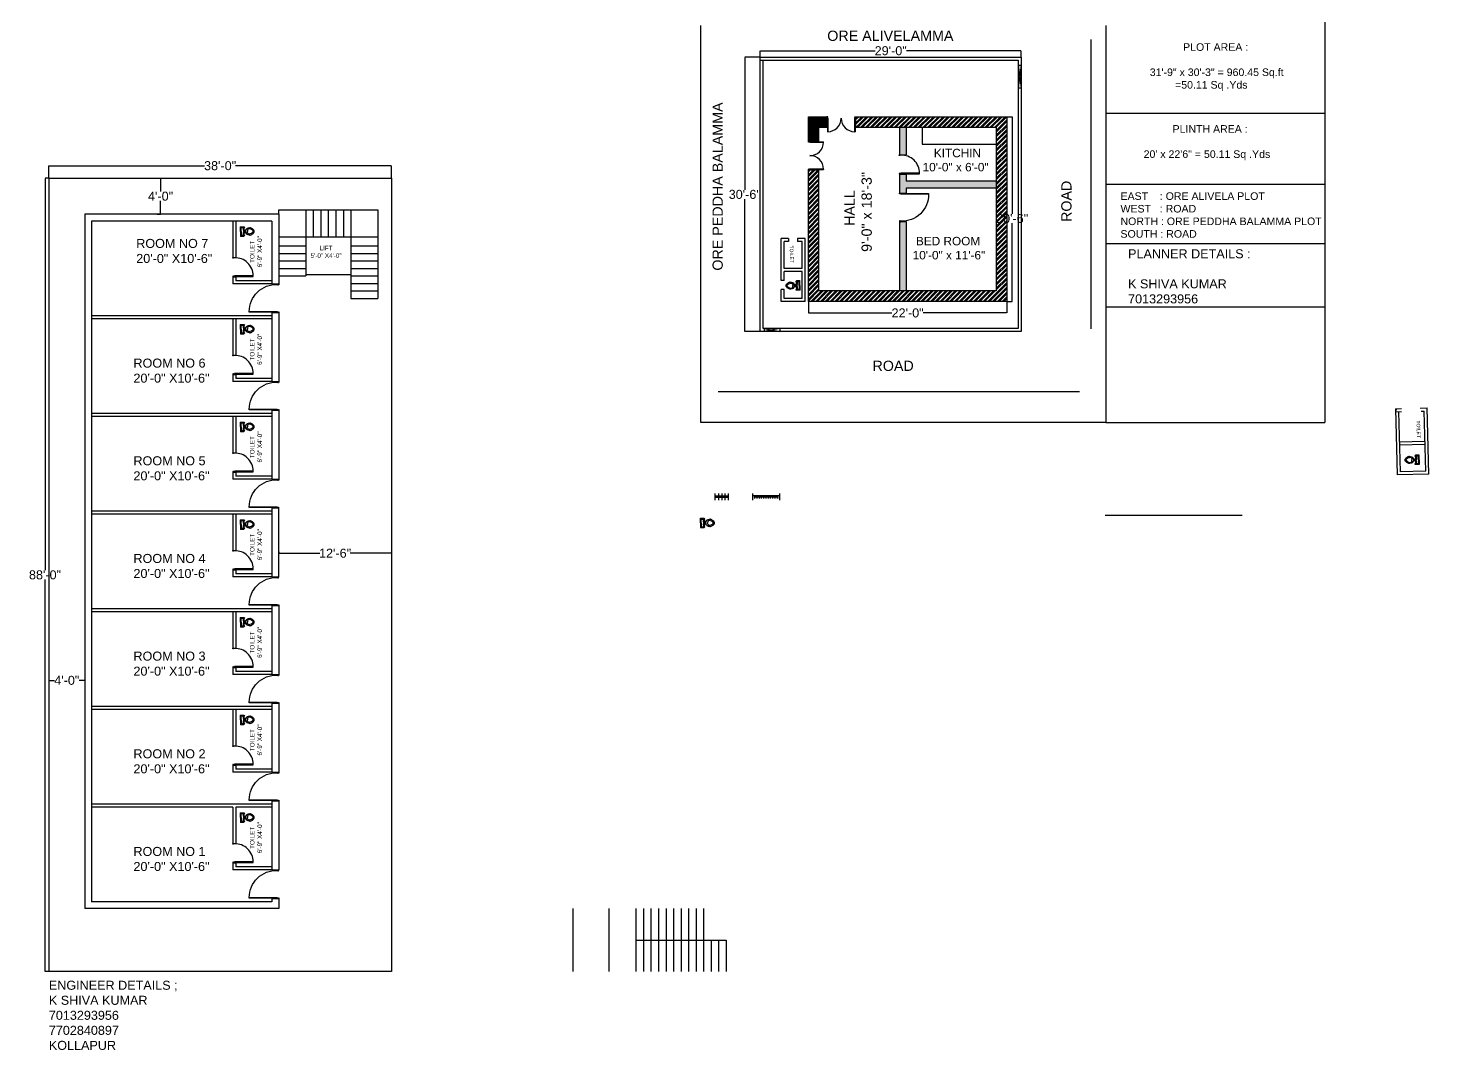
# Model space of a CAD drawing. Header units: inches. Extents: x -7493 to 22571, y -4428 to 5732.
# Drawn here: x -2759 to -894, y -853 to 507 of the extents above; entities that cross this region are included whole.
import ezdxf

# ---------------------------------------------------------------- set-up
doc = ezdxf.new("R2010")
doc.units = ezdxf.units.IN
doc.header["$MEASUREMENT"] = 0
doc.styles.get("Standard").update_dxf_attribs({"font": 'arial.ttf'})
doc.dimstyles.get("Standard").update_dxf_attribs({"dimtxt": 12, "dimasz": 0.18, "dimexe": 0, "dimexo": 0.0625, "dimgap": 0.09, "dimtad": 0, "dimtih": 1, "dimtoh": 1, "dimdec": 0, "dimrnd": 3, "dimzin": 3, "dimdsep": 46, "dimlunit": 3, "dimtxsty": 'Standard', "dimcen": 0.09, "dimclrd": 4, "dimclrt": 1, "dimadec": 0, "dimazin": 0, "dimtfac": 1, "dimtdec": 0, "dimtofl": 0, "dimtmove": 0, "dimatfit": 3, "dimfxl": 1, "dimtolj": 1, "dimtzin": 0, "dimarcsym": 0})

# ---------------------------------------------------------------- blocks, each defined once
blk = doc.blocks.new('A$C73EC25F1')
for p, q in [((0.25, 0.739), (0, 0.739)), ((0, 0.739), (0.001, 0.549)), ((0.001, 0.549), (0.027, 0.52)), ((0.014, 0.742), (0.014, 0.559)), ((0.014, 0.559), (0.015, 0.552)), ((0.015, 0.552), (0.019, 0.546)), ((0.019, 0.546), (0.031, 0.533)), ((0.019, 0.546), (0.019, 0.546)), ((0.03, 0.521), (0.027, 0.52)), ((0.102, 0.545), (0.03, 0.521)), ((0.102, 0.557), (0.031, 0.533)), ((0.25, 0.702), (0.048, 0.702)), ((0.048, 0.702), (0.048, 0.594)), ((0.048, 0.594), (0.065, 0.586)), ((0.073, 0.588), (0.065, 0.586)), ((0.163, 0.596), (0.073, 0.588)), ((0.178, 0.556), (0.102, 0.557)), ((0.179, 0.544), (0.102, 0.545)), ((0.11, 0.396), (0.192, 0.454)), ((0.113, 0.288), (0.148, 0.335)), ((0.117, 0.237), (0.113, 0.288)), ((0.148, 0.15), (0.117, 0.237)), ((0.148, 0.335), (0.182, 0.354)), ((0.192, 0.082), (0.148, 0.15)), ((0.25, 0.575), (0.163, 0.596)), ((0.249, 0.532), (0.178, 0.556)), ((0.25, 0.519), (0.179, 0.544)), ((0.182, 0.354), (0.237, 0.361)), ((0.198, 0.506), (0.19, 0.474)), ((0.19, 0.474), (0.192, 0.454)), ((0.192, 0.454), (0.309, 0.454)), ((0.203, 0.075), (0.192, 0.082)), ((0.216, 0.533), (0.198, 0.506)), ((0.204, 0.491), (0.202, 0.488)), ((0.202, 0.488), (0.202, 0.485)), ((0.202, 0.485), (0.204, 0.482)), ((0.203, 0.075), (0.224, 0.063)), ((0.206, 0.494), (0.204, 0.491)), ((0.204, 0.482), (0.206, 0.48)), ((0.209, 0.496), (0.206, 0.494)), ((0.206, 0.48), (0.209, 0.478)), ((0.212, 0.496), (0.209, 0.496)), ((0.209, 0.478), (0.212, 0.478)), ((0.25, 0.496), (0.212, 0.496)), ((0.212, 0.478), (0.25, 0.478)), ((0.224, 0.063), (0.247, 0.058)), ((0.226, 0.454), (0.226, 0.478)), ((0.237, 0.361), (0.25, 0.361)), ((0.247, 0.058), (0.271, 0.061)), ((0.25, 0.739), (0.5, 0.739)), ((0.25, 0.702), (0.453, 0.702)), ((0.258, 0.578), (0.25, 0.575)), ((0.253, 0.52), (0.25, 0.519)), ((0.25, 0.496), (0.288, 0.496)), ((0.288, 0.478), (0.25, 0.478)), ((0.264, 0.361), (0.25, 0.361)), ((0.322, 0.556), (0.251, 0.532)), ((0.325, 0.544), (0.253, 0.52)), ((0.346, 0.597), (0.258, 0.578)), ((0.319, 0.354), (0.264, 0.361)), ((0.271, 0.061), (0.292, 0.071)), ((0.275, 0.454), (0.275, 0.478)), ((0.298, 0.516), (0.285, 0.533)), ((0.292, 0.496), (0.288, 0.496)), ((0.288, 0.478), (0.292, 0.478)), ((0.295, 0.494), (0.292, 0.496)), ((0.292, 0.478), (0.295, 0.48)), ((0.292, 0.071), (0.299, 0.076)), ((0.297, 0.491), (0.295, 0.494)), ((0.295, 0.48), (0.297, 0.482)), ((0.298, 0.488), (0.297, 0.491)), ((0.297, 0.482), (0.298, 0.485)), ((0.309, 0.486), (0.298, 0.516)), ((0.298, 0.485), (0.298, 0.488)), ((0.299, 0.076), (0.309, 0.082)), ((0.309, 0.454), (0.309, 0.486)), ((0.309, 0.454), (0.391, 0.396)), ((0.309, 0.082), (0.353, 0.15)), ((0.353, 0.335), (0.319, 0.354)), ((0.398, 0.557), (0.322, 0.556)), ((0.401, 0.544), (0.325, 0.544)), ((0.436, 0.586), (0.346, 0.597)), ((0.388, 0.288), (0.353, 0.335)), ((0.353, 0.15), (0.384, 0.237)), ((0.384, 0.237), (0.388, 0.288)), ((0.47, 0.533), (0.398, 0.557)), ((0.473, 0.52), (0.401, 0.544)), ((0.453, 0.594), (0.436, 0.586)), ((0.453, 0.702), (0.453, 0.594)), ((0.482, 0.546), (0.47, 0.533)), ((0.5, 0.549), (0.473, 0.52)), ((0.482, 0.546), (0.486, 0.552)), ((0.486, 0.552), (0.487, 0.559)), ((0.487, 0.742), (0.487, 0.559)), ((0.487, 0.559), (0.487, 0.559)), ((0.5, 0.739), (0.5, 0.549))]:
    blk.add_line(p, q)
for centre, radius, start, end in [((0.211, 0.203), 0.154, 166.55703, 173.04519), ((0.103, 0.217), 0.0446, 174.3642, 199.99418), ((2.434, -0.342), 2.442, 164.61777, 166.24845), ((0.683, 0.443), 0.667, 201.13046, 207.74456), ((0.764, 0.115), 0.711, 161.10219, 164.44037), ((1.21, -0.042), 1.184, 158.31526, 160.90436), ((0.477, 0.338), 0.436, 208.14356, 219.08102), ((0.336, 0.224), 0.255, 219.29367, 233.72937), ((0.222, 0.067), 0.061, 233.28609, 254.76894), ((0.273, 0.24), 0.241, 253.79341, 264.62129), ((0.228, 0.24), 0.241, 275.37871, 286.20659), ((0.279, 0.067), 0.061, 285.23106, 306.71391), ((0.164, 0.224), 0.255, 306.27063, 320.70633), ((0.023, 0.338), 0.436, 320.91898, 331.85644), ((-0.71, -0.042), 1.184, 19.09564, 21.68474), ((-0.182, 0.443), 0.667, 332.25544, 338.86954), ((-0.263, 0.115), 0.711, 15.55963, 18.89781), ((-1.933, -0.342), 2.442, 13.75155, 15.38223), ((0.29, 0.203), 0.154, 6.95481, 13.44297), ((0.398, 0.217), 0.0446, 340.00582, 5.6358)]:
    blk.add_arc(centre, radius, start, end)
blk = doc.blocks.new('*D6')
at = {"color": 0, "lineweight": -2, "transparency": 16777216}
for p, q in [((-2425.2, -189.8), (-2425.2, -191.8)), ((-2275.2, -189.8), (-2275.2, -191.8))]:
    blk.add_line(p, q, dxfattribs=at)
at = {"color": 4, "lineweight": -2, "transparency": 16777216}
for p, q in [((-2425, -191.8), (-2370.4, -191.8)), ((-2275.4, -191.8), (-2330.1, -191.8))]:
    blk.add_line(p, q, dxfattribs=at)
at = {"color": 4, "transparency": 16777216}
for points in [[(-2425, -191.8), (-2425, -191.9), (-2425.2, -191.8)], [(-2275.4, -191.8), (-2275.4, -191.9), (-2275.2, -191.8)]]:
    blk.add_solid(points, dxfattribs=at)
at = {"layer": 'Defpoints', "color": 0, "transparency": 16777216}
for p in [(-2425.2, -189.8), (-2275.2, -189.8), (-2275.2, -191.8)]:
    blk.add_point(p, dxfattribs=at)
at = {"color": 1, "transparency": 16777216, "insert": (-2350.2, -191.8), "char_height": 12, "attachment_point": 5}
blk.add_mtext('\\A1;12\'-6"', dxfattribs=at)
blk = doc.blocks.new('4')
at = {"color": 4}
for p, q in [((5454.5, -549.1), (5454.5, -547.1)), ((5454.5, -547.1), (5455, -547.1)), ((5455.5, -549.1), (5454.5, -549.1)), ((5455, -547.1), (5455, -548.1)), ((5455, -548.1), (5455.5, -548.1)), ((5455.5, -548.1), (5455.5, -549.1)), ((5480, -548.1), (5479.5, -548.1)), ((5479.5, -548.1), (5479.5, -549.1)), ((5479.5, -549.1), (5480.5, -549.1)), ((5480.5, -547.1), (5480, -547.1)), ((5480, -547.1), (5480, -548.1)), ((5480.5, -549.1), (5480.5, -547.1))]:
    blk.add_line(p, q, dxfattribs=at)
blk.add_lwpolyline([(5480, -547.1), (5480, -522.1), (5479, -522.1), (5479, -547.1)], close=True, dxfattribs=at)
blk.add_arc((5479, -546.1), 24, 89.9502, 182.388, dxfattribs=at)
blk = doc.blocks.new('*D7')
at = {"color": 0, "lineweight": -2, "transparency": 16777216}
for p, q in [((-2731.2, 307.5), (-2731.2, 324)), ((-2275.2, 307.5), (-2275.2, 324))]:
    blk.add_line(p, q, dxfattribs=at)
at = {"color": 4, "lineweight": -2, "transparency": 16777216}
for p, q in [((-2731, 324), (-2523.9, 324)), ((-2275.4, 324), (-2482.5, 324))]:
    blk.add_line(p, q, dxfattribs=at)
at = {"color": 4, "transparency": 16777216}
for points in [[(-2731, 324), (-2731, 323.9), (-2731.2, 324)], [(-2275.4, 324), (-2275.4, 323.9), (-2275.2, 324)]]:
    blk.add_solid(points, dxfattribs=at)
at = {"layer": 'Defpoints', "color": 0, "transparency": 16777216}
for p in [(-2731.2, 324), (-2731.2, 307.4), (-2275.2, 307.4)]:
    blk.add_point(p, dxfattribs=at)
at = {"color": 1, "transparency": 16777216, "insert": (-2503.2, 324), "char_height": 12, "attachment_point": 5}
blk.add_mtext('\\A1;38\'-0"', dxfattribs=at)
blk = doc.blocks.new('*D8')
at = {"color": 0, "lineweight": -2, "transparency": 16777216}
for p, q in [((-2731.3, 307.4), (-2736.2, 307.4)), ((-2731.3, -748.6), (-2736.2, -748.6))]:
    blk.add_line(p, q, dxfattribs=at)
at = {"color": 4, "lineweight": -2, "transparency": 16777216}
for p, q in [((-2736.2, 307.2), (-2736.2, -214.4)), ((-2736.2, -748.4), (-2736.2, -226.8))]:
    blk.add_line(p, q, dxfattribs=at)
at = {"color": 4, "transparency": 16777216}
for points in [[(-2736.2, 307.2), (-2736.2, 307.2), (-2736.2, 307.4)], [(-2736.2, -748.4), (-2736.2, -748.4), (-2736.2, -748.6)]]:
    blk.add_solid(points, dxfattribs=at)
at = {"layer": 'Defpoints', "color": 0, "transparency": 16777216}
for p in [(-2736.2, 307.4), (-2731.2, 307.4), (-2731.2, -748.6)]:
    blk.add_point(p, dxfattribs=at)
at = {"color": 1, "transparency": 16777216, "insert": (-2736.2, -220.6), "char_height": 12, "attachment_point": 5}
blk.add_mtext('\\A1;88\'-0"', dxfattribs=at)
blk = doc.blocks.new('new block')
at = {"color": 4}
for p, q in [((5074.4, -488.4), (5072.4, -488.4)), ((5072.4, -488.4), (5072.4, -488.9)), ((5072.4, -488.9), (5073.4, -488.9)), ((5073.4, -488.9), (5073.4, -489.4)), ((5073.4, -489.4), (5074.4, -489.4)), ((5074.4, -489.4), (5074.4, -488.4)), ((5072.4, -526.4), (5072.4, -525.9)), ((5072.4, -525.9), (5073.4, -525.9)), ((5074.4, -526.4), (5072.4, -526.4)), ((5073.4, -525.9), (5073.4, -525.4)), ((5073.4, -525.4), (5074.4, -525.4)), ((5074.4, -525.4), (5074.4, -526.4))]:
    blk.add_line(p, q, dxfattribs=at)
blk.add_lwpolyline([(5072.4, -488.9), (5035.4, -488.9), (5035.4, -489.9), (5072.4, -489.9)], close=True, dxfattribs=at)
blk.add_arc((5071.4, -489.9), 36, 179.9779, 271.5918, dxfattribs=at)
blk = doc.blocks.new('*D9')
at = {"color": 0, "lineweight": -2, "transparency": 16777216}
for p, q in [((-2586.8, 307.4), (-2582.4, 307.4)), ((-2586.8, 259.4), (-2582.4, 259.4))]:
    blk.add_line(p, q, dxfattribs=at)
at = {"color": 4, "lineweight": -2, "transparency": 16777216}
for p, q in [((-2582.4, 307.2), (-2582.4, 289.6)), ((-2582.4, 259.6), (-2582.4, 277.2))]:
    blk.add_line(p, q, dxfattribs=at)
at = {"color": 4, "transparency": 16777216}
for points in [[(-2582.5, 307.2), (-2582.4, 307.2), (-2582.4, 307.4)], [(-2582.5, 259.6), (-2582.4, 259.6), (-2582.4, 259.4)]]:
    blk.add_solid(points, dxfattribs=at)
at = {"layer": 'Defpoints', "color": 0, "transparency": 16777216}
for p in [(-2586.9, 307.4), (-2586.9, 259.4), (-2582.4, 259.4)]:
    blk.add_point(p, dxfattribs=at)
at = {"color": 1, "transparency": 16777216, "insert": (-2582.4, 283.4), "char_height": 12, "attachment_point": 5}
blk.add_mtext('\\A1;4\'-0"', dxfattribs=at)
blk = doc.blocks.new('*D10')
at = {"color": 0, "lineweight": -2, "transparency": 16777216}
for p, q in [((-2731.2, -360.9), (-2731.2, -361)), ((-2683.2, -360.9), (-2683.2, -361))]:
    blk.add_line(p, q, dxfattribs=at)
at = {"color": 4, "lineweight": -2, "transparency": 16777216}
for p, q in [((-2731, -361), (-2723.5, -361)), ((-2683.4, -361), (-2690.9, -361))]:
    blk.add_line(p, q, dxfattribs=at)
at = {"color": 4, "transparency": 16777216}
for points in [[(-2731, -360.9), (-2731, -361), (-2731.2, -361)], [(-2683.4, -360.9), (-2683.4, -361), (-2683.2, -361)]]:
    blk.add_solid(points, dxfattribs=at)
at = {"layer": 'Defpoints', "color": 0, "transparency": 16777216}
for p in [(-2731.2, -361), (-2731.2, -361), (-2683.2, -361)]:
    blk.add_point(p, dxfattribs=at)
at = {"color": 1, "transparency": 16777216, "insert": (-2707.2, -361), "char_height": 12, "attachment_point": 5}
blk.add_mtext('\\A1;4\'-0"', dxfattribs=at)
blk = doc.blocks.new('*D17')
at = {"color": 0, "lineweight": -2, "transparency": 16777216}
for p, q in [((-1456.3, 389.3), (-1449.2, 389.3)), ((-1456.3, 143.3), (-1449.2, 143.3))]:
    blk.add_line(p, q, dxfattribs=at)
at = {"color": 4, "lineweight": -2, "transparency": 16777216}
for p, q in [((-1449.2, 389.1), (-1449.2, 259.9)), ((-1449.2, 143.5), (-1449.2, 247.4))]:
    blk.add_line(p, q, dxfattribs=at)
at = {"color": 4, "transparency": 16777216}
for points in [[(-1449.2, 389.1), (-1449.2, 389.1), (-1449.2, 389.3)], [(-1449.2, 143.5), (-1449.2, 143.5), (-1449.2, 143.3)]]:
    blk.add_solid(points, dxfattribs=at)
at = {"layer": 'Defpoints', "color": 0, "transparency": 16777216}
for p in [(-1456.3, 389.3), (-1456.3, 143.3), (-1449.2, 143.3)]:
    blk.add_point(p, dxfattribs=at)
at = {"color": 1, "transparency": 16777216, "insert": (-1449.2, 253.7), "char_height": 12, "attachment_point": 5}
blk.add_mtext('\\A1;20\'-6"', dxfattribs=at)
blk = doc.blocks.new('*D18')
at = {"color": 0, "lineweight": -2, "transparency": 16777216}
for p, q in [((-1720.3, 143.2), (-1720.3, 128)), ((-1456.3, 143.2), (-1456.3, 128))]:
    blk.add_line(p, q, dxfattribs=at)
at = {"color": 4, "lineweight": -2, "transparency": 16777216}
for p, q in [((-1720.2, 128), (-1609.1, 128)), ((-1456.5, 128), (-1567.5, 128))]:
    blk.add_line(p, q, dxfattribs=at)
at = {"color": 4, "lineweight": 5, "transparency": 16777216}
for points in [[(-1720.2, 128), (-1720.2, 127.9), (-1720.3, 128)], [(-1456.5, 128), (-1456.5, 127.9), (-1456.3, 128)]]:
    blk.add_solid(points, dxfattribs=at)
at = {"layer": 'Defpoints', "color": 0, "lineweight": 5, "transparency": 16777216}
for p in [(-1720.3, 143.3), (-1456.3, 143.3), (-1720.3, 128)]:
    blk.add_point(p, dxfattribs=at)
at = {"color": 1, "transparency": 16777216, "insert": (-1588.3, 128), "char_height": 12, "attachment_point": 5}
blk.add_mtext('\\A1;22\'-0"', dxfattribs=at)
blk = doc.blocks.new('2')
at = {"color": 4}
for p, q in [((5142.7, -693.2), (5124.7, -693.2)), ((5124.7, -693.7), (5124.7, -693.2)), ((5142.7, -693.7), (5124.7, -693.7)), ((5144.7, -692.7), (5142.7, -692.7)), ((5142.7, -692.7), (5142.7, -693.2)), ((5142.7, -693.2), (5143.7, -693.2)), ((5143.7, -693.2), (5143.7, -693.7)), ((5143.7, -693.7), (5144.7, -693.7)), ((5144.7, -693.7), (5144.7, -692.7)), ((5142.7, -729.6), (5124.7, -729.6)), ((5124.7, -729.6), (5124.7, -730.2)), ((5142.7, -730.2), (5124.7, -730.2)), ((5142.7, -730.7), (5142.7, -730.2)), ((5142.7, -730.2), (5143.7, -730.2)), ((5142.7, -730.2), (5143.2, -730.2)), ((5144.7, -730.7), (5142.7, -730.7)), ((5143.7, -730.2), (5143.7, -729.7)), ((5143.7, -729.7), (5144.7, -729.7)), ((5144.7, -729.7), (5144.7, -730.7))]:
    blk.add_line(p, q, dxfattribs=at)
for points in [[(5124.7, -693.7), (5142.7, -693.7), (5142.7, -693.2), (5124.7, -693.2)], [(5124.7, -729.6), (5142.7, -729.6), (5142.7, -730.2), (5124.7, -730.2)]]:
    blk.add_lwpolyline(points, dxfattribs=at)
for centre, start, end in [((5142.7, -693.7), 180, 270), ((5142.7, -729.6), 90, 180)]:
    blk.add_arc(centre, 18, start, end, dxfattribs=at)
blk = doc.blocks.new('*D47')
at = {"color": 0, "lineweight": -2, "transparency": 16777216}
for p, q in [((-1784.3, 468.4), (-1784.3, 477)), ((-1437.3, 468.4), (-1437.3, 477))]:
    blk.add_line(p, q, dxfattribs=at)
at = {"color": 4, "lineweight": -2, "transparency": 16777216}
for p, q in [((-1784.2, 477), (-1631.6, 477)), ((-1437.5, 477), (-1590, 477))]:
    blk.add_line(p, q, dxfattribs=at)
at = {"color": 4, "transparency": 16777216}
for points in [[(-1784.2, 477), (-1784.2, 477), (-1784.3, 477)], [(-1437.5, 477), (-1437.5, 477), (-1437.3, 477)]]:
    blk.add_solid(points, dxfattribs=at)
at = {"layer": 'Defpoints', "color": 0, "transparency": 16777216}
for p in [(-1784.3, 468.3), (-1437.3, 477), (-1437.3, 468.3)]:
    blk.add_point(p, dxfattribs=at)
at = {"color": 1, "transparency": 16777216, "insert": (-1610.8, 477), "char_height": 12, "attachment_point": 5}
blk.add_mtext('\\A1;29\'-0"', dxfattribs=at)
blk = doc.blocks.new('*D48')
at = {"color": 0, "lineweight": -2, "transparency": 16777216}
for p, q in [((-1784.4, 468.3), (-1805, 468.3)), ((-1784.4, 103.3), (-1805, 103.3))]:
    blk.add_line(p, q, dxfattribs=at)
at = {"color": 4, "lineweight": -2, "transparency": 16777216}
for p, q in [((-1805, 468.1), (-1805, 292)), ((-1805, 103.5), (-1805, 279.6))]:
    blk.add_line(p, q, dxfattribs=at)
at = {"color": 4, "transparency": 16777216}
for points in [[(-1805.1, 468.1), (-1805, 468.1), (-1805, 468.3)], [(-1805.1, 103.5), (-1805, 103.5), (-1805, 103.3)]]:
    blk.add_solid(points, dxfattribs=at)
at = {"layer": 'Defpoints', "color": 0, "transparency": 16777216}
for p in [(-1784.3, 468.3), (-1805, 103.3), (-1784.3, 103.3)]:
    blk.add_point(p, dxfattribs=at)
at = {"color": 1, "transparency": 16777216, "insert": (-1805, 285.8), "char_height": 12, "attachment_point": 5}
blk.add_mtext('\\A1;30\'-6"', dxfattribs=at)

msp = doc.modelspace()

# ---------------------------------------------------------------- hatches: boundary and pattern name
at = {"true_color": 0xc1764e}
h = msp.add_hatch(dxfattribs=at)
h.set_pattern_fill('ANSI32', color=23, scale=12)
h.set_pattern_definition([(45, (-123.366, -32.248), (-3.18198, 3.18198), []), (45, (-121.2446, -32.248), (-3.18198, 3.18198), [])])
h.paths.add_polyline_path([(-1657.7, 389.3), (-1657.7, 375.3), (-1470.3, 375.3), (-1470.3, 157.3), (-1706.3, 157.3), (-1706.3, 318.5), (-1720.3, 318.5), (-1720.3, 143.3), (-1456.3, 143.3), (-1456.3, 389.3)])
h.paths.add_polyline_path([(-1473.4, 241.2), (-1424.7, 241.2), (-1424.7, 265.9), (-1473.4, 265.9)], flags=9)
h = msp.add_hatch(dxfattribs=at)
h.set_pattern_fill('ANSI32', color=23, scale=6)
h.set_pattern_definition([(45, (-123.366, -32.248), (-1.5909903, 1.5909903), []), (45, (-122.3053, -32.248), (-1.5909903, 1.5909903), [])])
h.paths.add_polyline_path([(-1695.7, 389.3), (-1720.3, 389.3), (-1720.3, 356.5), (-1706.3, 356.5), (-1706.3, 375.3), (-1695.7, 375.3)])
h = msp.add_hatch(color=8)
h.dxf.hatch_style = 1
h.paths.add_polyline_path([(-1590.3, 375.3), (-1599.3, 375.3), (-1599.3, 338.7), (-1590.3, 338.7)])
h.paths.add_polyline_path([(-1470.3, 303.3), (-1590.3, 303.3), (-1590.3, 312.7), (-1599.3, 312.7), (-1599.3, 287.6), (-1590.3, 287.6), (-1590.3, 294.3), (-1470.3, 294.3)])
h.paths.add_polyline_path([(-1590.3, 249.6), (-1599.3, 249.6), (-1599.3, 157.3), (-1590.3, 157.3)])
at = {"true_color": 0x58ba48}
h = msp.add_hatch(color=85, dxfattribs=at)
h.dxf.hatch_style = 1
h.paths.add_polyline_path([(-1840.1, -115.8), (-1844.6, -115.8), (-1844.6, -117.8), (-1840.1, -117.8)])
h.paths.add_polyline_path([(-1826.6, -115.8), (-1831.1, -115.8), (-1831.1, -117.8), (-1826.6, -117.8)])
h = msp.add_hatch(color=2)
h.dxf.hatch_style = 1
h.paths.add_polyline_path([(-1791.6, -114.8), (-1794.6, -114.8), (-1794.6, -118.8), (-1791.6, -118.8)])
h.paths.add_polyline_path([(-1758.6, -114.8), (-1761.6, -114.8), (-1761.6, -118.8), (-1758.6, -118.8)])

# ---------------------------------------------------------------- linework, layer by layer
for p, q in [((-1032.9, 627.4), (-1032.9, -17.6)), ((-1863.6, -17.6), (-1863.6, 510.6)), ((-1324.5, 510.6), (-1324.5, -17.6)), ((-1344.5, 492), (-1344.5, 106.9)), ((-1784.3, 468.3), (-1437.3, 468.3)), ((-1784.3, 103.3), (-1784.3, 468.3)), ((-1437.3, 468.3), (-1437.3, 103.3)), ((-1784.3, 464.3), (-1441.3, 464.3)), ((-1780.3, 107.3), (-1780.3, 464.3)), ((-1441.3, 464.3), (-1441.3, 107.3)), ((-1324.5, 394.1), (-1032.9, 394.1)), ((-1720.3, 389.3), (-1694.7, 389.3)), ((-1720.3, 355.5), (-1720.3, 389.3)), ((-1706.3, 375.3), (-1695.7, 375.3)), ((-1706.3, 356.5), (-1706.3, 375.3)), ((-1695.7, 389.3), (-1695.7, 375.3)), ((-1658.7, 389.3), (-1456.3, 389.3)), ((-1657.7, 389.3), (-1657.7, 375.3)), ((-1657.7, 375.3), (-1470.3, 375.3)), ((-1599.3, 375.3), (-1599.3, 337.7)), ((-1590.3, 375.3), (-1590.3, 338.7)), ((-1569.1, 375.3), (-1569.1, 352.9)), ((-1470.3, 375.3), (-1470.3, 157.3)), ((-1456.3, 389.3), (-1456.3, 143.3)), ((-1720.3, 356.5), (-1706.3, 356.5)), ((-1599.3, 338.7), (-1590.3, 338.7)), ((-1569.1, 352.9), (-1470.3, 352.9)), ((-1720.3, 143.3), (-1720.3, 319.5)), ((-1720.3, 318.5), (-1706.3, 318.5)), ((-1706.3, 157.3), (-1706.3, 318.5)), ((-2731.2, 307.4), (-2731.2, -748.6)), ((-2731.2, 307.4), (-2275.2, 307.4)), ((-2275.2, 307.4), (-2275.2, -748.6)), ((-1599.3, 313.7), (-1599.3, 286.6)), ((-1599.3, 312.7), (-1590.3, 312.7)), ((-1590.3, 312.7), (-1590.3, 303.3)), ((-1470.3, 303.3), (-1590.3, 303.3)), ((-1324.5, 299.5), (-1032.9, 299.5)), ((-1599.3, 287.6), (-1590.3, 287.6)), ((-1470.3, 294.3), (-1590.3, 294.3)), ((-1590.3, 294.3), (-1590.3, 287.6)), ((-2425.2, 265.4), (-2293.2, 265.4)), ((-2425.2, 259.4), (-2425.2, 265.4)), ((-2389.2, 265.4), (-2389.2, 177.4)), ((-2379.2, 265.4), (-2379.2, 229.4)), ((-2369.2, 265.4), (-2369.2, 229.4)), ((-2359.2, 265.4), (-2359.2, 229.4)), ((-2349.2, 265.4), (-2349.2, 229.4)), ((-2339.2, 265.4), (-2339.2, 229.4)), ((-2329.2, 265.4), (-2329.2, 147.4)), ((-2293.2, 265.4), (-2293.2, 147.4)), ((-2683.2, 259.4), (-2683.2, -664.6)), ((-2425.2, 259.4), (-2683.2, 259.4)), ((-2674.2, 250.4), (-2674.2, -9.6)), ((-2434.2, 250.4), (-2674.2, 250.4)), ((-2486.2, 250.4), (-2486.2, 201)), ((-2482.2, 250.4), (-2482.2, 202)), ((-2434.2, 250.4), (-2434.2, 166.4)), ((-2434.2, 250.4), (-2434.2, 166.4)), ((-2425.2, 259.4), (-2425.2, 165.4)), ((-1599.3, 250.6), (-1599.3, 157.3)), ((-1599.3, 249.6), (-1590.3, 249.6)), ((-1590.3, 249.6), (-1590.3, 157.3)), ((-2425.2, 229.4), (-2293.2, 229.4)), ((-1756.7, 171.3), (-1756.7, 227.3)), ((-1746.7, 227.3), (-1756.7, 227.3)), ((-1746.7, 227.3), (-1746.7, 223.3)), ((-1724.7, 227.3), (-1734.7, 227.3)), ((-1734.7, 227.3), (-1734.7, 223.3)), ((-1724.7, 143.3), (-1724.7, 227.3)), ((-2425.2, 217.4), (-2389.2, 217.4)), ((-2425.2, 207.4), (-2389.2, 207.4)), ((-2329.2, 217.4), (-2293.2, 217.4)), ((-2329.2, 207.4), (-2293.2, 207.4)), ((-1752.7, 187.3), (-1752.7, 223.3)), ((-1746.7, 223.3), (-1752.7, 223.3)), ((-1728.7, 223.3), (-1734.7, 223.3)), ((-1728.7, 187.3), (-1728.7, 223.3)), ((-1324.5, 220.5), (-1032.9, 220.5)), ((-2486.2, 202), (-2482.2, 202)), ((-2425.2, 197.4), (-2389.2, 197.4)), ((-2425.2, 187.4), (-2389.2, 187.4)), ((-2329.2, 197.4), (-2293.2, 197.4)), ((-2329.2, 187.4), (-2293.2, 187.4)), ((-1728.7, 187.3), (-1752.7, 187.3)), ((-2486.2, 177), (-2486.2, 166.9)), ((-2486.2, 176), (-2482.2, 176)), ((-2482.2, 176), (-2482.2, 170.9)), ((-2434.2, 170.9), (-2482.2, 170.9)), ((-2425.2, 177.4), (-2389.2, 177.4)), ((-2389.2, 179.4), (-2329.2, 179.4)), ((-2329.2, 177.4), (-2293.2, 177.4)), ((-1752.7, 171.3), (-1756.7, 171.3)), ((-1728.7, 183.3), (-1752.7, 183.3)), ((-1752.7, 171.3), (-1752.7, 183.3)), ((-1728.7, 147.3), (-1728.7, 183.3)), ((-2434.2, 166.9), (-2486.2, 166.9)), ((-2425.2, 166.4), (-2434.2, 166.4)), ((-2329.2, 167.4), (-2293.2, 167.4)), ((-2329.2, 157.4), (-2293.2, 157.4)), ((-1756.7, 143.3), (-1756.7, 159.3)), ((-1752.7, 159.3), (-1756.7, 159.3)), ((-1752.7, 147.3), (-1752.7, 159.3)), ((-1470.3, 157.3), (-1706.3, 157.3)), ((-2329.2, 147.4), (-2293.2, 147.4)), ((-1724.7, 143.3), (-1756.7, 143.3)), ((-1728.7, 147.3), (-1752.7, 147.3)), ((-1456.3, 143.3), (-1720.3, 143.3)), ((-1324.5, 136), (-1032.9, 136)), ((-2434.2, 124.4), (-2674.2, 124.4)), ((-2434.2, 120.4), (-2674.2, 120.4)), ((-2486.2, 120.4), (-2486.2, 71)), ((-2482.2, 120.4), (-2482.2, 72)), ((-2434.2, 128.4), (-2434.2, 36.4)), ((-2434.2, 128.4), (-2434.2, 124.4)), ((-2425.2, 128.4), (-2434.2, 128.4)), ((-2434.2, 120.4), (-2434.2, 36.4)), ((-2425.2, 129.4), (-2425.2, 35.4)), ((-1437.3, 103.3), (-1784.3, 103.3)), ((-1441.3, 107.3), (-1780.3, 107.3)), ((-2486.2, 72), (-2482.2, 72)), ((-2486.2, 47), (-2486.2, 36.9)), ((-2486.2, 46), (-2482.2, 46)), ((-2482.2, 46), (-2482.2, 40.9)), ((-2434.2, 40.9), (-2482.2, 40.9)), ((-2434.2, 36.9), (-2486.2, 36.9)), ((-2425.2, 36.4), (-2434.2, 36.4)), ((-1840.5, 23.5), (-1359.4, 23.5)), ((-939.2, 0.5), (-931, 0.7)), ((-906, 1.4), (-896.8, 1.6)), ((-894.5, -86.4), (-896.8, 1.6)), ((-2434.2, -5.6), (-2674.2, -5.6)), ((-2674.2, -9.6), (-2674.2, -139.6)), ((-2434.2, -9.6), (-2674.2, -9.6)), ((-2486.2, -9.6), (-2486.2, -59)), ((-2482.2, -9.6), (-2482.2, -58)), ((-2434.2, -1.6), (-2434.2, -5.6)), ((-2434.2, -1.6), (-2434.2, -5.6)), ((-2425.2, -1.6), (-2434.2, -1.6)), ((-2434.2, -5.6), (-2434.2, -93.6)), ((-2434.2, -9.6), (-2434.2, -93.6)), ((-2425.2, -0.6), (-2425.2, -94.6)), ((-1324.5, -17.6), (-1863.6, -17.6)), ((-1324.5, -17.6), (-1032.9, -17.6)), ((-939.2, -0.5), (-937.2, -0.5)), ((-939.1, -3.5), (-930.9, -3.3)), ((-904.9, -2.6), (-900.7, -2.5)), ((-898.6, -82.5), (-900.7, -2.5)), ((-2486.2, -58), (-2482.2, -58)), ((-2486.2, -83), (-2486.2, -93.1)), ((-2486.2, -84), (-2482.2, -84)), ((-2434.2, -93.1), (-2486.2, -93.1)), ((-2482.2, -84), (-2482.2, -89.1)), ((-2434.2, -89.1), (-2482.2, -89.1)), ((-894.5, -86.4), (-936.8, -87.5)), ((-898.6, -82.5), (-932.9, -83.4)), ((-2425.2, -93.6), (-2434.2, -93.6)), ((-1844.6, -121.3), (-1844.6, -112.3)), ((-1826.6, -115.8), (-1844.6, -115.8)), ((-1826.6, -117.8), (-1844.6, -117.8)), ((-1840.1, -112.3), (-1840.1, -121.3)), ((-1831.1, -116.8), (-1840.1, -116.8)), ((-1835.6, -112.3), (-1835.6, -121.3)), ((-1831.1, -121.3), (-1831.1, -112.3)), ((-1826.6, -121.3), (-1826.6, -112.3)), ((-1794.6, -112.3), (-1794.6, -121.3)), ((-1794.6, -114.8), (-1758.6, -114.8)), ((-1791.6, -118.8), (-1791.6, -114.8)), ((-1791.6, -116.8), (-1761.6, -116.8)), ((-1788.6, -118.8), (-1788.6, -114.8)), ((-1785.6, -118.8), (-1785.6, -114.8)), ((-1782.6, -118.8), (-1782.6, -114.8)), ((-1779.6, -118.8), (-1779.6, -114.8)), ((-1776.6, -118.8), (-1776.6, -114.8)), ((-1773.6, -118.8), (-1773.6, -114.8)), ((-1770.6, -118.8), (-1770.6, -114.8)), ((-1767.6, -118.8), (-1767.6, -114.8)), ((-1764.6, -118.8), (-1764.6, -114.8)), ((-1761.6, -118.8), (-1761.6, -114.8)), ((-1758.6, -112.3), (-1758.6, -121.3)), ((-1758.6, -118.8), (-1758.6, -114.8)), ((-2434.2, -135.6), (-2674.2, -135.6)), ((-2674.2, -139.6), (-2674.2, -269.6)), ((-2434.2, -139.6), (-2674.2, -139.6)), ((-2486.2, -139.6), (-2486.2, -189)), ((-2482.2, -139.6), (-2482.2, -188)), ((-2434.2, -131.6), (-2434.2, -135.6)), ((-2434.2, -131.6), (-2434.2, -135.6)), ((-2425.2, -131.6), (-2434.2, -131.6)), ((-2434.2, -135.6), (-2434.2, -223.6)), ((-2434.2, -139.6), (-2434.2, -223.6)), ((-2425.2, -223.6), (-2425.2, -131.6)), ((-1325.5, -141.1), (-1143, -141.1)), ((-2486.2, -188), (-2482.2, -188)), ((-2486.2, -213), (-2486.2, -223.1)), ((-2486.2, -214), (-2482.2, -214)), ((-2434.2, -223.1), (-2486.2, -223.1)), ((-2482.2, -214), (-2482.2, -219.1)), ((-2434.2, -219.1), (-2482.2, -219.1)), ((-2425.2, -223.6), (-2434.2, -223.6)), ((-2425.2, -260.6), (-2425.2, -354.6)), ((-2434.2, -265.6), (-2674.2, -265.6)), ((-2674.2, -269.6), (-2674.2, -399.6)), ((-2434.2, -269.6), (-2674.2, -269.6)), ((-2486.2, -269.6), (-2486.2, -319)), ((-2482.2, -269.6), (-2482.2, -318)), ((-2434.2, -261.6), (-2434.2, -265.6)), ((-2434.2, -261.6), (-2434.2, -265.6)), ((-2425.2, -261.6), (-2434.2, -261.6)), ((-2434.2, -265.6), (-2434.2, -353.6)), ((-2434.2, -269.6), (-2434.2, -353.6)), ((-2486.2, -318), (-2482.2, -318)), ((-2486.2, -343), (-2486.2, -353.1)), ((-2486.2, -344), (-2482.2, -344)), ((-2434.2, -353.1), (-2486.2, -353.1)), ((-2482.2, -344), (-2482.2, -349.1)), ((-2434.2, -349.1), (-2482.2, -349.1)), ((-2425.2, -353.6), (-2434.2, -353.6)), ((-2425.2, -390.6), (-2425.2, -484.6)), ((-2434.2, -395.6), (-2674.2, -395.6)), ((-2674.2, -399.6), (-2674.2, -529.6)), ((-2434.2, -399.6), (-2674.2, -399.6)), ((-2486.2, -399.6), (-2486.2, -449)), ((-2482.2, -399.6), (-2482.2, -448)), ((-2434.2, -391.6), (-2434.2, -395.6)), ((-2434.2, -391.6), (-2434.2, -395.6)), ((-2425.2, -391.6), (-2434.2, -391.6)), ((-2434.2, -395.6), (-2434.2, -483.6)), ((-2434.2, -399.6), (-2434.2, -483.6)), ((-2486.2, -448), (-2482.2, -448)), ((-2486.2, -473), (-2486.2, -483.1)), ((-2486.2, -474), (-2482.2, -474)), ((-2434.2, -483.1), (-2486.2, -483.1)), ((-2482.2, -474), (-2482.2, -479.1)), ((-2434.2, -479.1), (-2482.2, -479.1)), ((-2425.2, -483.6), (-2434.2, -483.6)), ((-2434.2, -521.6), (-2434.2, -525.6)), ((-2434.2, -521.6), (-2434.2, -525.6)), ((-2425.2, -521.6), (-2434.2, -521.6)), ((-2425.2, -520.6), (-2425.2, -613.6)), ((-2434.2, -525.6), (-2674.2, -525.6)), ((-2674.2, -529.6), (-2674.2, -655.6)), ((-2486.2, -529.6), (-2674.2, -529.6)), ((-2486.2, -529.6), (-2486.2, -579)), ((-2482.2, -529.6), (-2482.2, -578)), ((-2434.2, -529.6), (-2482.2, -529.6)), ((-2434.2, -525.6), (-2434.2, -613.6)), ((-2486.2, -578), (-2482.2, -578)), ((-2486.2, -603), (-2486.2, -613.1)), ((-2486.2, -604), (-2482.2, -604)), ((-2434.2, -613.1), (-2486.2, -613.1)), ((-2482.2, -604), (-2482.2, -609.1)), ((-2434.2, -609.1), (-2482.2, -609.1)), ((-2425.2, -613.6), (-2434.2, -613.6)), ((-2434.2, -651.6), (-2434.2, -655.6)), ((-2425.2, -651.6), (-2434.2, -651.6)), ((-2425.2, -650.6), (-2425.2, -664.6)), ((-2425.2, -664.6), (-2683.2, -664.6)), ((-2434.2, -655.6), (-2674.2, -655.6)), ((-2033.8, -664.6), (-2033.8, -748.6)), ((-1985.8, -664.6), (-1985.8, -748.6)), ((-1949.8, -664.6), (-1949.8, -748.6)), ((-1939.8, -664.6), (-1939.8, -748.6)), ((-1929.8, -664.6), (-1929.8, -748.6)), ((-1919.8, -664.6), (-1919.8, -748.6)), ((-1909.8, -664.6), (-1909.8, -748.6)), ((-1899.8, -664.6), (-1899.8, -748.6)), ((-1889.8, -664.6), (-1889.8, -748.6)), ((-1879.8, -664.6), (-1879.8, -748.6)), ((-1869.8, -664.6), (-1869.8, -748.6)), ((-1859.8, -664.6), (-1859.8, -748.6)), ((-1949.8, -706.6), (-1829.8, -706.6)), ((-1849.8, -706.6), (-1849.8, -748.6)), ((-1839.8, -706.6), (-1839.8, -748.6)), ((-1829.8, -706.6), (-1829.8, -748.6)), ((-2275.2, -748.6), (-2731.2, -748.6))]:
    msp.add_line(p, q)
at = {"color": 240, "true_color": 0xed1f24}
for p, q in [((-1441.3, 457.9), (-1437.3, 457.9)), ((-1441.3, 457.9), (-1437.3, 427.9)), ((-1437.3, 457.9), (-1441.3, 427.9)), ((-1441.3, 427.9), (-1437.3, 427.9)), ((-1779.2, 107.3), (-1779.2, 103.3)), ((-1779.2, 107.3), (-1758.5, 103.3)), ((-1758.5, 107.3), (-1779.2, 103.3)), ((-1758.5, 107.3), (-1758.5, 103.3))]:
    msp.add_line(p, q, dxfattribs=at)
at = {"color": 7, "true_color": 0xffffff}
for p, q in [((-939.2, 0.5), (-936.8, -87.5)), ((-935.1, -3.4), (-932.9, -83.4)), ((-934, -43.4), (-899.7, -42.5)), ((-933.9, -47.4), (-899.6, -46.5))]:
    msp.add_line(p, q, dxfattribs=at)

# ---------------------------------------------------------------- block references
for name, p, rotation in [('2', (-2388.3, -4755.4), 90), ('2', (3424.4, -374.2), 180), ('4', (-1050.3, 5793.1), 270.0000000000002), ('4', (-1937.1, 5656.5), 270.0000000000002), ('4', (-1937.1, 5526.5), 270.0000000000002), ('4', (-1937.1, 5396.5), 270.0000000000002), ('4', (-1937.1, 5266.5), 270.0000000000002), ('4', (-1937.1, 5136.5), 270.0000000000002), ('4', (-1937.1, 5006.5), 270.0000000000002), ('4', (-1937.1, 4876.5), 270.0000000000002)]:
    msp.add_blockref(name, p, dxfattribs=dict(rotation=rotation))
at = {"xscale": -1}
msp.add_blockref('new block', (3475.1, 775.9), dxfattribs=at)
at = {"color": 7, "yscale": 25, "zscale": 25}
for p, xscale, rotation in [((-2457.8, 230.3), 25, 89.99999999999999), ((-2457.8, 100.3), 25, 89.99999999999999), ((-2457.8, -29.7), 25, 89.99999999999999), ((-926.2, -73.8), -25, 270), ((-2457.8, -159.7), 25, 89.99999999999999), ((-1845.4, -157.7), 25, 89.99999999999999), ((-2457.8, -289.7), 25, 89.99999999999999), ((-2457.8, -419.7), 25, 89.99999999999999), ((-2457.8, -549.7), 25, 89.99999999999999)]:
    msp.add_blockref('A$C73EC25F1', p, dxfattribs=dict(at, xscale=xscale, rotation=rotation))
at = {"xscale": -25, "yscale": 25, "zscale": 25, "rotation": 270}
msp.add_blockref('A$C73EC25F1', (-1750, 158.2), dxfattribs=at)
at = {"color": 4, "xscale": -1, "rotation": 180}
for p in [(-7499.7, -359.9), (-7499.7, -489.9), (-7499.7, -619.9), (-7499.7, -749.9), (-7499.7, -879.9), (-7499.7, -1009.9), (-7499.7, -1139.9)]:
    msp.add_blockref('new block', p, dxfattribs=at)

# ---------------------------------------------------------------- texts
at = {"attachment_point": 1}
for s, width, gutter_width, heights, insert, char_height in [('\\pi100.25729;ORE ALIVELAMMA ', 367.58, 1.85, [0], (-1795.5, 503.8), 13.607), ('\\pi58.49407;   PLOT AREA :\\P\\pi107.06767;\\P\\pi10.21547;    31\'-9" x 30\'-3" = 960.45 Sq.ft\\P\\pi59.49566;=50.11 Sq .Yds', 214.135, 1.85, [86.3], (-1291.9, 487), 10.057), ('\\pi39.61157;      PLINTH AREA :\\P\\pi100.67415;\\P\\pi8.87448;    20\' x 22\'6" = 50.11 Sq .Yds', 201.348, 1.85, [46.6], (-1298.7, 378), 10.057), ('\\pi16.02404;   KITCHIN\\P\\pi5.41254;  10\'-0" x 6\'-0"', 106.658, 1.85, [0], (-1582.5, 346.5), 11.24), ('     EAST    : ORE ALIVELA PLOT\\P     WEST   : ROAD\\P     NORTH : ORE PEDDHA BALAMMA PLOT\\P     SOUTH : ROAD', 302.827, 1.85, [88.2], (-1324.5, 288.6), 10.057), ('ROOM NO 7\\P20\'-0" X10\'-6"', 105.752, 1, [42.6], (-2614.8, 226.6), 12), ('   BED ROOM\\P  10\'-0" x 11\'-6"', 106.658, 1.85, [0], (-1590.3, 229.3), 11.24), ('\\pi44.65135;LIFT\\P\\pi32.5961;5\'-0" X4\'-0"', 105.752, 1, [42.6], (-2415.4, 217.4), 6), ('PLANNER DETAILS :\\P\\PK SHIVA KUMAR\\P7013293956', 173.538, 1, [121.3], (-1294.9, 212.8), 12), ('ROOM NO 6\\P20\'-0" X10\'-6"', 105.752, 1, [42.6], (-2618.5, 67.3), 12), ('\\pi67.97025;ROAD', 188.353, 1.85, [0], (-1703, 64.5), 13.607), ('ROOM NO 5\\P20\'-0" X10\'-6"', 105.752, 1, [42.6], (-2618.5, -62.7), 12), ('ROOM NO 4\\P20\'-0" X10\'-6"', 105.752, 1, [42.6], (-2618.5, -192.7), 12), ('ROOM NO 3\\P20\'-0" X10\'-6"', 105.752, 1, [42.6], (-2618.5, -322.7), 12), ('ROOM NO 2\\P20\'-0" X10\'-6"', 105.752, 1, [42.6], (-2618.5, -452.7), 12), ('ROOM NO 1\\P20\'-0" X10\'-6"', 105.752, 1, [42.6], (-2618.5, -582.7), 12), ('ENGINEER DETAILS ;\\PK SHIVA KUMAR\\P7013293956\\P7702840897\\PKOLLAPUR', 173.538, 1, [95.9], (-2731.1, -760.8), 12)]:
    msp.add_mtext_dynamic_manual_height_columns(s, width=width, gutter_width=gutter_width, heights=heights, dxfattribs=dict(at, insert=insert, char_height=char_height))
for s, width, gutter_width, heights, insert, char_height, rotation in [(' ORE PEDDHA BALAMMA ', 379.643, 1.85, [0], (-1847.9, 179.1), 13.607, 90), ('\\pi54.89735;      HALL\\P\\pi30.89091;    9\'-0" x 18\'-3"', 188.353, 1.85, [0], (-1672.3, 157.3), 13.607, 90), ('\\pi67.97025;ROAD', 188.353, 1.85, [1.243449787580175e-14], (-1383.8, 181.2), 13.607, 90), ('\\pi38.38737;TOILET\\P\\pi32.57973;6\'-9" X4\'-0"', 105.752, 1, [42.6], (-2463.5, 156.4), 6, 90), ('   TOILET\\P   ', 36.584, 1.85, [0], (-1740.7, 223.3), 4.73, 271.5249), ('\\pi38.38737;TOILET\\P\\pi32.57973;6\'-9" X4\'-0"', 105.752, 1, [42.6], (-2463.5, 26.4), 6, 90), ('   TOILET\\P   ', 36.584, 1.85, [0], (-906.5, -9.5), 4.73, 271.5249), ('\\pi38.38737;TOILET\\P\\pi32.57973;6\'-9" X4\'-0"', 105.752, 1, [42.6], (-2463.5, -103.6), 6, 90), ('\\pi38.38737;TOILET\\P\\pi32.57973;6\'-9" X4\'-0"', 105.752, 1, [42.6], (-2463.5, -233.6), 6, 90), ('\\pi38.38737;TOILET\\P\\pi32.57973;6\'-9" X4\'-0"', 105.752, 1, [42.6], (-2463.5, -363.6), 6, 90), ('\\pi38.38737;TOILET\\P\\pi32.57973;6\'-9" X4\'-0"', 105.752, 1, [42.6], (-2463.5, -493.6), 6, 90), ('\\pi38.38737;TOILET\\P\\pi32.57973;6\'-9" X4\'-0"', 105.752, 1, [42.6], (-2463.5, -623.6), 6, 90)]:
    msp.add_mtext_dynamic_manual_height_columns(s, width=width, gutter_width=gutter_width, heights=heights, dxfattribs=dict(at, insert=insert, char_height=char_height, rotation=rotation))

# ---------------------------------------------------------------- dimensions: what is measured, and where the dimension line sits
for p1, p2, distance, picture, middle in [((-1784.3, 468.3), (-1437.3, 468.3), 8.7, '*D47', (-1610.8, 477)), ((-1784.3, 468.3), (-1784.3, 103.3), -20.7, '*D48', (-1805, 285.8)), ((-2275.2, 307.4), (-2731.2, 307.4), -16.5, '*D7', (-2503.2, 324)), ((-2731.2, -748.6), (-2731.2, 307.4), 5, '*D8', (-2736.2, -220.6)), ((-2586.9, 307.4), (-2586.9, 259.4), 4.4, '*D9', (-2582.4, 283.4)), ((-2683.2, -361), (-2731.2, -361), 0, '*D10', (-2707.2, -361))]:
    dim = msp.add_aligned_dim(p1=p1, p2=p2, distance=distance, dimstyle='Standard')
    dim.commit()
    dim.dimension.update_dxf_attribs({"geometry": picture, "text_midpoint": middle})
dim = msp.add_linear_dim(base=(-1449.2, 143.3), p1=(-1456.3, 389.3), p2=(-1456.3, 143.3), angle=90, dimstyle='Standard')
dim.commit()
dim.dimension.update_dxf_attribs({"geometry": '*D17', "text_midpoint": (-1449.2, 253.7), "dimtype": 160})
for base, p1, p2, picture, middle in [((-1720.3, 128), (-1456.3, 143.3), (-1720.3, 143.3), '*D18', (-1588.3, 128)), ((-2275.2, -191.8), (-2425.2, -189.8), (-2275.2, -189.8), '*D6', (-2350.2, -191.8))]:
    dim = msp.add_linear_dim(base=base, p1=p1, p2=p2, dimstyle='Standard')
    dim.commit()
    dim.dimension.update_dxf_attribs({"geometry": picture, "text_midpoint": middle})

doc.saveas('drawing.dxf')
